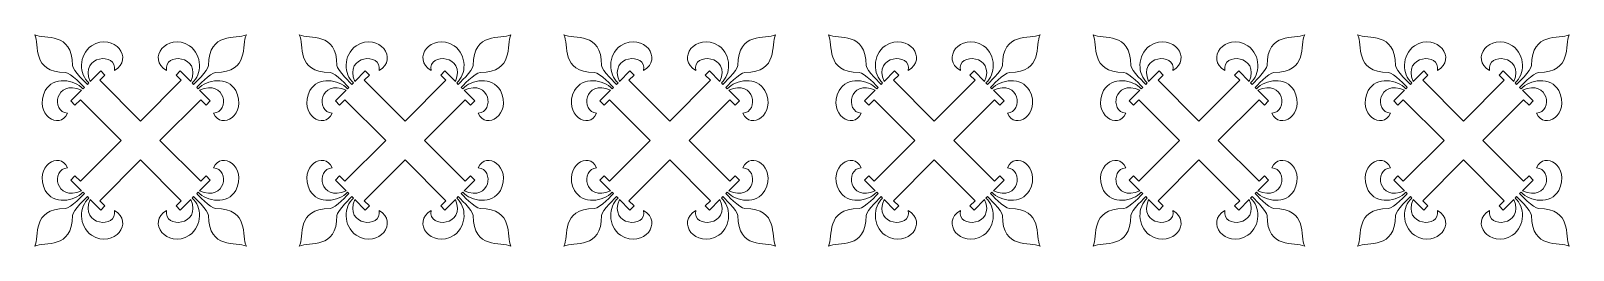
# Model space of a CAD drawing. Header units: centimetres. Extents: x -305 to -65, y -66 to -22.
# Drawn here: x -181.6 to -65, y -65.9 to -49.4 of the extents above; entities that cross this region are included whole.
import ezdxf

# ---------------------------------------------------------------- set-up
doc = ezdxf.new("R2010")
doc.units = ezdxf.units.CM
doc.header["$MEASUREMENT"] = 0
doc.layers.add('layer 1', color=7, linetype='Continuous')

msp = doc.modelspace()

# ---------------------------------------------------------------- linework, layer by layer
at = {"layer": 'layer 1', "color": 230, "lineweight": 9}
for points in [[(-171.8309, -57.64414), (-171.8309, -57.64414), (-168.74649, -54.5597), (-168.74649, -54.5597), (-168.74649, -54.5597), (-168.74649, -54.5597), (-168.34096, -54.96523), (-168.34096, -54.96523), (-168.34096, -54.96523), (-168.34096, -54.96523), (-168.02642, -54.65069), (-168.02642, -54.65069), (-168.02642, -54.65069), (-168.02642, -54.65069), (-168.83175, -53.84531), (-168.83175, -53.84531), (-168.83175, -53.84531), (-166.82492, -52.97389), (-166.51419, -55.47459), (-167.76999, -55.58263), (-167.76999, -55.58263), (-167.20246, -56.91838), (-165.18024, -55.68053), (-166.0955, -53.86414), (-166.0955, -53.86414), (-166.69637, -52.80568), (-168.30547, -53.00814), (-168.94198, -53.73684), (-168.94198, -53.73684), (-168.94198, -53.73684), (-169.05018, -53.62689), (-169.05018, -53.62689), (-169.05018, -53.62689), (-169.05018, -53.62689), (-167.98222, -52.49679), (-167.62002, -52.49553), (-167.62002, -52.49553), (-165.00582, -52.4864), (-165.68879, -50.40669), (-165.29504, -49.64433), (-165.29504, -49.64433), (-166.05743, -50.03805), (-168.13705, -49.35514), (-168.14618, -51.96933), (-168.14618, -51.96933), (-168.14744, -52.33153), (-169.27857, -53.40052), (-169.27857, -53.40052), (-169.27857, -53.40052), (-169.27857, -53.40052), (-169.38748, -53.29129), (-169.38748, -53.29129), (-169.38748, -53.29129), (-168.65879, -52.65477), (-168.59328, -51.21686), (-169.58326, -50.47904), (-169.58326, -50.47904), (-171.36542, -49.42681), (-172.83253, -51.50176), (-171.3256, -52.34321), (-171.3256, -52.34321), (-171.5942, -50.95047), (-168.62493, -51.17514), (-169.49634, -53.18198), (-169.49634, -53.18198), (-169.49634, -53.18198), (-170.28844, -52.38867), (-170.28844, -52.38867), (-170.28844, -52.38867), (-170.28844, -52.38867), (-170.60298, -52.70321), (-170.60298, -52.70321), (-170.60298, -52.70321), (-170.60298, -52.70321), (-170.21035, -53.09581), (-170.21035, -53.09581), (-170.21035, -53.09581), (-170.21035, -53.09581), (-173.29491, -56.18037), (-173.29491, -56.18037), (-173.29491, -56.18037), (-173.29491, -56.18037), (-176.37985, -53.09581), (-176.37985, -53.09581), (-176.37985, -53.09581), (-176.37985, -53.09581), (-175.98722, -52.70321), (-175.98722, -52.70321), (-175.98722, -52.70321), (-175.98722, -52.70321), (-176.30176, -52.38867), (-176.30176, -52.38867), (-176.30176, -52.38867), (-176.30176, -52.38867), (-177.09386, -53.18198), (-177.09386, -53.18198), (-177.09386, -53.18198), (-177.96527, -51.17514), (-174.996, -50.95047), (-175.2646, -52.34321), (-175.2646, -52.34321), (-173.75767, -51.50176), (-175.22478, -49.42681), (-177.00694, -50.47904), (-177.00694, -50.47904), (-177.99692, -51.21686), (-177.93141, -52.65477), (-177.20272, -53.29129), (-177.20272, -53.29129), (-177.20272, -53.29129), (-177.31163, -53.40052), (-177.31163, -53.40052), (-177.31163, -53.40052), (-177.31163, -53.40052), (-178.44276, -52.33153), (-178.44402, -51.96933), (-178.44402, -51.96933), (-178.45315, -49.35514), (-180.53277, -50.03805), (-181.29516, -49.64433), (-181.29516, -49.64433), (-180.90141, -50.40669), (-181.58438, -52.4864), (-178.97018, -52.49553), (-178.97018, -52.49553), (-178.60798, -52.49679), (-177.54002, -53.62689), (-177.54002, -53.62689), (-177.54002, -53.62689), (-177.54002, -53.62689), (-177.64822, -53.73684), (-177.64822, -53.73684), (-177.64822, -53.73684), (-178.28473, -53.00814), (-179.89383, -52.80568), (-180.4947, -53.86414), (-180.4947, -53.86414), (-181.40996, -55.68053), (-179.38774, -56.91838), (-178.82021, -55.58263), (-178.82021, -55.58263), (-180.07601, -55.47459), (-179.76528, -52.97389), (-177.75845, -53.84531), (-177.75845, -53.84531), (-177.75845, -53.84531), (-178.56378, -54.65069), (-178.56378, -54.65069), (-178.56378, -54.65069), (-178.56378, -54.65069), (-178.24924, -54.96523), (-178.24924, -54.96523), (-178.24924, -54.96523), (-178.24924, -54.96523), (-177.84371, -54.5597), (-177.84371, -54.5597), (-177.84371, -54.5597), (-177.84371, -54.5597), (-174.7593, -57.64414), (-174.7593, -57.64414), (-174.7593, -57.64414), (-174.7593, -57.64414), (-177.84371, -60.72858), (-177.84371, -60.72858), (-177.84371, -60.72858), (-177.84371, -60.72858), (-178.24924, -60.32305), (-178.24924, -60.32305), (-178.24924, -60.32305), (-178.24924, -60.32305), (-178.56378, -60.63759), (-178.56378, -60.63759), (-178.56378, -60.63759), (-178.56378, -60.63759), (-177.75845, -61.44297), (-177.75845, -61.44297), (-177.75845, -61.44297), (-179.76528, -62.31439), (-180.07601, -59.81369), (-178.82021, -59.70565), (-178.82021, -59.70565), (-179.38774, -58.3699), (-181.40996, -59.60775), (-180.4947, -61.42414), (-180.4947, -61.42414), (-179.89383, -62.4826), (-178.28473, -62.28014), (-177.64822, -61.55144), (-177.64822, -61.55144), (-177.64822, -61.55144), (-177.54002, -61.66139), (-177.54002, -61.66139), (-177.54002, -61.66139), (-177.54002, -61.66139), (-178.60798, -62.79149), (-178.97018, -62.79275), (-178.97018, -62.79275), (-181.58438, -62.80188), (-180.90141, -64.88159), (-181.29516, -65.64395), (-181.29516, -65.64395), (-180.53277, -65.25023), (-178.45315, -65.93314), (-178.44402, -63.31895), (-178.44402, -63.31895), (-178.44276, -62.95675), (-177.31163, -61.88776), (-177.31163, -61.88776), (-177.31163, -61.88776), (-177.31163, -61.88776), (-177.20272, -61.99699), (-177.20272, -61.99699), (-177.20272, -61.99699), (-177.93141, -62.63351), (-177.99692, -64.07142), (-177.00694, -64.80924), (-177.00694, -64.80924), (-175.22478, -65.86147), (-173.75767, -63.78652), (-175.2646, -62.94507), (-175.2646, -62.94507), (-174.996, -64.33781), (-177.96527, -64.11314), (-177.09386, -62.1063), (-177.09386, -62.1063), (-177.09386, -62.1063), (-176.30176, -62.89961), (-176.30176, -62.89961), (-176.30176, -62.89961), (-176.30176, -62.89961), (-175.98722, -62.58507), (-175.98722, -62.58507), (-175.98722, -62.58507), (-175.98722, -62.58507), (-176.37985, -62.19247), (-176.37985, -62.19247), (-176.37985, -62.19247), (-176.37985, -62.19247), (-173.29529, -59.10791), (-173.29529, -59.10791), (-173.29529, -59.10791), (-173.29529, -59.10791), (-170.21035, -62.19247), (-170.21035, -62.19247), (-170.21035, -62.19247), (-170.21035, -62.19247), (-170.60298, -62.58507), (-170.60298, -62.58507), (-170.60298, -62.58507), (-170.60298, -62.58507), (-170.28844, -62.89961), (-170.28844, -62.89961), (-170.28844, -62.89961), (-170.28844, -62.89961), (-169.49634, -62.1063), (-169.49634, -62.1063), (-169.49634, -62.1063), (-168.62493, -64.11314), (-171.5942, -64.33781), (-171.3256, -62.94507), (-171.3256, -62.94507), (-172.83253, -63.78652), (-171.36542, -65.86147), (-169.58326, -64.80924), (-169.58326, -64.80924), (-168.59328, -64.07142), (-168.65879, -62.63351), (-169.38748, -61.99699), (-169.38748, -61.99699), (-169.38748, -61.99699), (-169.27857, -61.88776), (-169.27857, -61.88776), (-169.27857, -61.88776), (-169.27857, -61.88776), (-168.14744, -62.95675), (-168.14618, -63.31895), (-168.14618, -63.31895), (-168.13705, -65.93314), (-166.05743, -65.25023), (-165.29504, -65.64395), (-165.29504, -65.64395), (-165.68879, -64.88159), (-165.00582, -62.80188), (-167.62002, -62.79275), (-167.62002, -62.79275), (-167.98222, -62.79149), (-169.05018, -61.66139), (-169.05018, -61.66139), (-169.05018, -61.66139), (-169.05018, -61.66139), (-168.94198, -61.55144), (-168.94198, -61.55144), (-168.94198, -61.55144), (-168.30547, -62.28014), (-166.69637, -62.4826), (-166.0955, -61.42414), (-166.0955, -61.42414), (-165.18024, -59.60775), (-167.20246, -58.3699), (-167.76999, -59.70565), (-167.76999, -59.70565), (-166.51419, -59.81369), (-166.82492, -62.31439), (-168.83175, -61.44297), (-168.83175, -61.44297), (-168.83175, -61.44297), (-168.02642, -60.63759), (-168.02642, -60.63759), (-168.02642, -60.63759), (-168.02642, -60.63759), (-168.34096, -60.32305), (-168.34096, -60.32305), (-168.34096, -60.32305), (-168.34096, -60.32305), (-168.74649, -60.72858), (-168.74649, -60.72858), (-168.74649, -60.72858), (-168.74649, -60.72858), (-171.8309, -57.64414), (-171.8309, -57.64414)], [(-154.7592, -57.64442), (-154.7592, -57.64442), (-157.84361, -60.72886), (-157.84361, -60.72886), (-157.84361, -60.72886), (-157.84361, -60.72886), (-158.24914, -60.32333), (-158.24914, -60.32333), (-158.24914, -60.32333), (-158.24914, -60.32333), (-158.56368, -60.63787), (-158.56368, -60.63787), (-158.56368, -60.63787), (-158.56368, -60.63787), (-157.75835, -61.44325), (-157.75835, -61.44325), (-157.75835, -61.44325), (-159.76518, -62.31467), (-160.07591, -59.81397), (-158.82011, -59.70593), (-158.82011, -59.70593), (-159.38764, -58.37018), (-161.40986, -59.60803), (-160.4946, -61.42442), (-160.4946, -61.42442), (-159.89373, -62.48288), (-158.28463, -62.28042), (-157.64812, -61.55172), (-157.64812, -61.55172), (-157.64812, -61.55172), (-157.53992, -61.66167), (-157.53992, -61.66167), (-157.53992, -61.66167), (-157.53992, -61.66167), (-158.60788, -62.79177), (-158.97008, -62.79303), (-158.97008, -62.79303), (-161.58428, -62.80216), (-160.90131, -64.88187), (-161.29506, -65.64423), (-161.29506, -65.64423), (-160.53267, -65.25051), (-158.45305, -65.93342), (-158.44392, -63.31923), (-158.44392, -63.31923), (-158.44266, -62.95703), (-157.31153, -61.88804), (-157.31153, -61.88804), (-157.31153, -61.88804), (-157.31153, -61.88804), (-157.20262, -61.99727), (-157.20262, -61.99727), (-157.20262, -61.99727), (-157.93131, -62.63379), (-157.99682, -64.0717), (-157.00684, -64.80952), (-157.00684, -64.80952), (-155.22468, -65.86175), (-153.75757, -63.7868), (-155.2645, -62.94535), (-155.2645, -62.94535), (-154.9959, -64.33809), (-157.96517, -64.11342), (-157.09376, -62.10658), (-157.09376, -62.10658), (-157.09376, -62.10658), (-156.30166, -62.89989), (-156.30166, -62.89989), (-156.30166, -62.89989), (-156.30166, -62.89989), (-155.98712, -62.58535), (-155.98712, -62.58535), (-155.98712, -62.58535), (-155.98712, -62.58535), (-156.37975, -62.19275), (-156.37975, -62.19275), (-156.37975, -62.19275), (-156.37975, -62.19275), (-153.29519, -59.10819), (-153.29519, -59.10819), (-153.29519, -59.10819), (-153.29519, -59.10819), (-150.21025, -62.19275), (-150.21025, -62.19275), (-150.21025, -62.19275), (-150.21025, -62.19275), (-150.60288, -62.58535), (-150.60288, -62.58535), (-150.60288, -62.58535), (-150.60288, -62.58535), (-150.28834, -62.89989), (-150.28834, -62.89989), (-150.28834, -62.89989), (-150.28834, -62.89989), (-149.49624, -62.10658), (-149.49624, -62.10658), (-149.49624, -62.10658), (-148.62483, -64.11342), (-151.5941, -64.33809), (-151.3255, -62.94535), (-151.3255, -62.94535), (-152.83243, -63.7868), (-151.36532, -65.86175), (-149.58316, -64.80952), (-149.58316, -64.80952), (-148.59318, -64.0717), (-148.65869, -62.63379), (-149.38738, -61.99727), (-149.38738, -61.99727), (-149.38738, -61.99727), (-149.27847, -61.88804), (-149.27847, -61.88804), (-149.27847, -61.88804), (-149.27847, -61.88804), (-148.14734, -62.95703), (-148.14608, -63.31923), (-148.14608, -63.31923), (-148.13695, -65.93342), (-146.05733, -65.25051), (-145.29494, -65.64423), (-145.29494, -65.64423), (-145.68869, -64.88187), (-145.00572, -62.80216), (-147.61992, -62.79303), (-147.61992, -62.79303), (-147.98212, -62.79177), (-149.05008, -61.66167), (-149.05008, -61.66167), (-149.05008, -61.66167), (-149.05008, -61.66167), (-148.94188, -61.55172), (-148.94188, -61.55172), (-148.94188, -61.55172), (-148.30537, -62.28042), (-146.69627, -62.48288), (-146.0954, -61.42442), (-146.0954, -61.42442), (-145.18014, -59.60803), (-147.20236, -58.37018), (-147.76989, -59.70593), (-147.76989, -59.70593), (-146.51409, -59.81397), (-146.82482, -62.31467), (-148.83165, -61.44325), (-148.83165, -61.44325), (-148.83165, -61.44325), (-148.02632, -60.63787), (-148.02632, -60.63787), (-148.02632, -60.63787), (-148.02632, -60.63787), (-148.34086, -60.32333), (-148.34086, -60.32333), (-148.34086, -60.32333), (-148.34086, -60.32333), (-148.74639, -60.72886), (-148.74639, -60.72886), (-148.74639, -60.72886), (-148.74639, -60.72886), (-151.8308, -57.64442), (-151.8308, -57.64442), (-151.8308, -57.64442), (-151.8308, -57.64442), (-148.74639, -54.55998), (-148.74639, -54.55998), (-148.74639, -54.55998), (-148.74639, -54.55998), (-148.34086, -54.96551), (-148.34086, -54.96551), (-148.34086, -54.96551), (-148.34086, -54.96551), (-148.02632, -54.65097), (-148.02632, -54.65097), (-148.02632, -54.65097), (-148.02632, -54.65097), (-148.83165, -53.84559), (-148.83165, -53.84559), (-148.83165, -53.84559), (-146.82482, -52.97417), (-146.51409, -55.47487), (-147.76989, -55.58291), (-147.76989, -55.58291), (-147.20236, -56.91866), (-145.18014, -55.68081), (-146.0954, -53.86442), (-146.0954, -53.86442), (-146.69627, -52.80596), (-148.30537, -53.00842), (-148.94188, -53.73712), (-148.94188, -53.73712), (-148.94188, -53.73712), (-149.05008, -53.62717), (-149.05008, -53.62717), (-149.05008, -53.62717), (-149.05008, -53.62717), (-147.98212, -52.49707), (-147.61992, -52.49581), (-147.61992, -52.49581), (-145.00572, -52.48668), (-145.68869, -50.40697), (-145.29494, -49.64461), (-145.29494, -49.64461), (-146.05733, -50.03833), (-148.13695, -49.35542), (-148.14608, -51.96961), (-148.14608, -51.96961), (-148.14734, -52.33181), (-149.27847, -53.4008), (-149.27847, -53.4008), (-149.27847, -53.4008), (-149.27847, -53.4008), (-149.38738, -53.29157), (-149.38738, -53.29157), (-149.38738, -53.29157), (-148.65869, -52.65505), (-148.59318, -51.21714), (-149.58316, -50.47932), (-149.58316, -50.47932), (-151.36532, -49.42709), (-152.83243, -51.50204), (-151.3255, -52.34349), (-151.3255, -52.34349), (-151.5941, -50.95075), (-148.62483, -51.17542), (-149.49624, -53.18226), (-149.49624, -53.18226), (-149.49624, -53.18226), (-150.28834, -52.38895), (-150.28834, -52.38895), (-150.28834, -52.38895), (-150.28834, -52.38895), (-150.60288, -52.70349), (-150.60288, -52.70349), (-150.60288, -52.70349), (-150.60288, -52.70349), (-150.21025, -53.09609), (-150.21025, -53.09609), (-150.21025, -53.09609), (-150.21025, -53.09609), (-153.29481, -56.18065), (-153.29481, -56.18065), (-153.29481, -56.18065), (-153.29481, -56.18065), (-156.37975, -53.09609), (-156.37975, -53.09609), (-156.37975, -53.09609), (-156.37975, -53.09609), (-155.98712, -52.70349), (-155.98712, -52.70349), (-155.98712, -52.70349), (-155.98712, -52.70349), (-156.30166, -52.38895), (-156.30166, -52.38895), (-156.30166, -52.38895), (-156.30166, -52.38895), (-157.09376, -53.18226), (-157.09376, -53.18226), (-157.09376, -53.18226), (-157.96517, -51.17542), (-154.9959, -50.95075), (-155.2645, -52.34349), (-155.2645, -52.34349), (-153.75757, -51.50204), (-155.22468, -49.42709), (-157.00684, -50.47932), (-157.00684, -50.47932), (-157.99682, -51.21714), (-157.93131, -52.65505), (-157.20262, -53.29157), (-157.20262, -53.29157), (-157.20262, -53.29157), (-157.31153, -53.4008), (-157.31153, -53.4008), (-157.31153, -53.4008), (-157.31153, -53.4008), (-158.44266, -52.33181), (-158.44392, -51.96961), (-158.44392, -51.96961), (-158.45305, -49.35542), (-160.53267, -50.03833), (-161.29506, -49.64461), (-161.29506, -49.64461), (-160.90131, -50.40697), (-161.58428, -52.48668), (-158.97008, -52.49581), (-158.97008, -52.49581), (-158.60788, -52.49707), (-157.53992, -53.62717), (-157.53992, -53.62717), (-157.53992, -53.62717), (-157.53992, -53.62717), (-157.64812, -53.73712), (-157.64812, -53.73712), (-157.64812, -53.73712), (-158.28463, -53.00842), (-159.89373, -52.80596), (-160.4946, -53.86442), (-160.4946, -53.86442), (-161.40986, -55.68081), (-159.38764, -56.91866), (-158.82011, -55.58291), (-158.82011, -55.58291), (-160.07591, -55.47487), (-159.76518, -52.97417), (-157.75835, -53.84559), (-157.75835, -53.84559), (-157.75835, -53.84559), (-158.56368, -54.65097), (-158.56368, -54.65097), (-158.56368, -54.65097), (-158.56368, -54.65097), (-158.24914, -54.96551), (-158.24914, -54.96551), (-158.24914, -54.96551), (-158.24914, -54.96551), (-157.84361, -54.55998), (-157.84361, -54.55998), (-157.84361, -54.55998), (-157.84361, -54.55998), (-154.7592, -57.64442), (-154.7592, -57.64442)], [(-131.8309, -57.64414), (-131.8309, -57.64414), (-128.74649, -54.5597), (-128.74649, -54.5597), (-128.74649, -54.5597), (-128.74649, -54.5597), (-128.34096, -54.96523), (-128.34096, -54.96523), (-128.34096, -54.96523), (-128.34096, -54.96523), (-128.02642, -54.65069), (-128.02642, -54.65069), (-128.02642, -54.65069), (-128.02642, -54.65069), (-128.83175, -53.84531), (-128.83175, -53.84531), (-128.83175, -53.84531), (-126.82492, -52.97389), (-126.51419, -55.47459), (-127.76999, -55.58263), (-127.76999, -55.58263), (-127.20246, -56.91838), (-125.18024, -55.68053), (-126.0955, -53.86414), (-126.0955, -53.86414), (-126.69637, -52.80568), (-128.30547, -53.00814), (-128.94198, -53.73684), (-128.94198, -53.73684), (-128.94198, -53.73684), (-129.05018, -53.62689), (-129.05018, -53.62689), (-129.05018, -53.62689), (-129.05018, -53.62689), (-127.98222, -52.49679), (-127.62002, -52.49553), (-127.62002, -52.49553), (-125.00582, -52.4864), (-125.68879, -50.40669), (-125.29504, -49.64433), (-125.29504, -49.64433), (-126.05743, -50.03805), (-128.13705, -49.35514), (-128.14618, -51.96933), (-128.14618, -51.96933), (-128.14744, -52.33153), (-129.27857, -53.40052), (-129.27857, -53.40052), (-129.27857, -53.40052), (-129.27857, -53.40052), (-129.38748, -53.29129), (-129.38748, -53.29129), (-129.38748, -53.29129), (-128.65879, -52.65477), (-128.59328, -51.21686), (-129.58326, -50.47904), (-129.58326, -50.47904), (-131.36542, -49.42681), (-132.83253, -51.50176), (-131.3256, -52.34321), (-131.3256, -52.34321), (-131.5942, -50.95047), (-128.62493, -51.17514), (-129.49634, -53.18198), (-129.49634, -53.18198), (-129.49634, -53.18198), (-130.28844, -52.38867), (-130.28844, -52.38867), (-130.28844, -52.38867), (-130.28844, -52.38867), (-130.60298, -52.70321), (-130.60298, -52.70321), (-130.60298, -52.70321), (-130.60298, -52.70321), (-130.21035, -53.09581), (-130.21035, -53.09581), (-130.21035, -53.09581), (-130.21035, -53.09581), (-133.29491, -56.18037), (-133.29491, -56.18037), (-133.29491, -56.18037), (-133.29491, -56.18037), (-136.37985, -53.09581), (-136.37985, -53.09581), (-136.37985, -53.09581), (-136.37985, -53.09581), (-135.98722, -52.70321), (-135.98722, -52.70321), (-135.98722, -52.70321), (-135.98722, -52.70321), (-136.30176, -52.38867), (-136.30176, -52.38867), (-136.30176, -52.38867), (-136.30176, -52.38867), (-137.09386, -53.18198), (-137.09386, -53.18198), (-137.09386, -53.18198), (-137.96527, -51.17514), (-134.996, -50.95047), (-135.2646, -52.34321), (-135.2646, -52.34321), (-133.75767, -51.50176), (-135.22478, -49.42681), (-137.00694, -50.47904), (-137.00694, -50.47904), (-137.99692, -51.21686), (-137.93141, -52.65477), (-137.20272, -53.29129), (-137.20272, -53.29129), (-137.20272, -53.29129), (-137.31163, -53.40052), (-137.31163, -53.40052), (-137.31163, -53.40052), (-137.31163, -53.40052), (-138.44276, -52.33153), (-138.44402, -51.96933), (-138.44402, -51.96933), (-138.45315, -49.35514), (-140.53277, -50.03805), (-141.29516, -49.64433), (-141.29516, -49.64433), (-140.90141, -50.40669), (-141.58438, -52.4864), (-138.97018, -52.49553), (-138.97018, -52.49553), (-138.60798, -52.49679), (-137.54002, -53.62689), (-137.54002, -53.62689), (-137.54002, -53.62689), (-137.54002, -53.62689), (-137.64822, -53.73684), (-137.64822, -53.73684), (-137.64822, -53.73684), (-138.28473, -53.00814), (-139.89383, -52.80568), (-140.4947, -53.86414), (-140.4947, -53.86414), (-141.40996, -55.68053), (-139.38774, -56.91838), (-138.82021, -55.58263), (-138.82021, -55.58263), (-140.07601, -55.47459), (-139.76528, -52.97389), (-137.75845, -53.84531), (-137.75845, -53.84531), (-137.75845, -53.84531), (-138.56378, -54.65069), (-138.56378, -54.65069), (-138.56378, -54.65069), (-138.56378, -54.65069), (-138.24924, -54.96523), (-138.24924, -54.96523), (-138.24924, -54.96523), (-138.24924, -54.96523), (-137.84371, -54.5597), (-137.84371, -54.5597), (-137.84371, -54.5597), (-137.84371, -54.5597), (-134.7593, -57.64414), (-134.7593, -57.64414), (-134.7593, -57.64414), (-134.7593, -57.64414), (-137.84371, -60.72858), (-137.84371, -60.72858), (-137.84371, -60.72858), (-137.84371, -60.72858), (-138.24924, -60.32305), (-138.24924, -60.32305), (-138.24924, -60.32305), (-138.24924, -60.32305), (-138.56378, -60.63759), (-138.56378, -60.63759), (-138.56378, -60.63759), (-138.56378, -60.63759), (-137.75845, -61.44297), (-137.75845, -61.44297), (-137.75845, -61.44297), (-139.76528, -62.31439), (-140.07601, -59.81369), (-138.82021, -59.70565), (-138.82021, -59.70565), (-139.38774, -58.3699), (-141.40996, -59.60775), (-140.4947, -61.42414), (-140.4947, -61.42414), (-139.89383, -62.4826), (-138.28473, -62.28014), (-137.64822, -61.55144), (-137.64822, -61.55144), (-137.64822, -61.55144), (-137.54002, -61.66139), (-137.54002, -61.66139), (-137.54002, -61.66139), (-137.54002, -61.66139), (-138.60798, -62.79149), (-138.97018, -62.79275), (-138.97018, -62.79275), (-141.58438, -62.80188), (-140.90141, -64.88159), (-141.29516, -65.64395), (-141.29516, -65.64395), (-140.53277, -65.25023), (-138.45315, -65.93314), (-138.44402, -63.31895), (-138.44402, -63.31895), (-138.44276, -62.95675), (-137.31163, -61.88776), (-137.31163, -61.88776), (-137.31163, -61.88776), (-137.31163, -61.88776), (-137.20272, -61.99699), (-137.20272, -61.99699), (-137.20272, -61.99699), (-137.93141, -62.63351), (-137.99692, -64.07142), (-137.00694, -64.80924), (-137.00694, -64.80924), (-135.22478, -65.86147), (-133.75767, -63.78652), (-135.2646, -62.94507), (-135.2646, -62.94507), (-134.996, -64.33781), (-137.96527, -64.11314), (-137.09386, -62.1063), (-137.09386, -62.1063), (-137.09386, -62.1063), (-136.30176, -62.89961), (-136.30176, -62.89961), (-136.30176, -62.89961), (-136.30176, -62.89961), (-135.98722, -62.58507), (-135.98722, -62.58507), (-135.98722, -62.58507), (-135.98722, -62.58507), (-136.37985, -62.19247), (-136.37985, -62.19247), (-136.37985, -62.19247), (-136.37985, -62.19247), (-133.29529, -59.10791), (-133.29529, -59.10791), (-133.29529, -59.10791), (-133.29529, -59.10791), (-130.21035, -62.19247), (-130.21035, -62.19247), (-130.21035, -62.19247), (-130.21035, -62.19247), (-130.60298, -62.58507), (-130.60298, -62.58507), (-130.60298, -62.58507), (-130.60298, -62.58507), (-130.28844, -62.89961), (-130.28844, -62.89961), (-130.28844, -62.89961), (-130.28844, -62.89961), (-129.49634, -62.1063), (-129.49634, -62.1063), (-129.49634, -62.1063), (-128.62493, -64.11314), (-131.5942, -64.33781), (-131.3256, -62.94507), (-131.3256, -62.94507), (-132.83253, -63.78652), (-131.36542, -65.86147), (-129.58326, -64.80924), (-129.58326, -64.80924), (-128.59328, -64.07142), (-128.65879, -62.63351), (-129.38748, -61.99699), (-129.38748, -61.99699), (-129.38748, -61.99699), (-129.27857, -61.88776), (-129.27857, -61.88776), (-129.27857, -61.88776), (-129.27857, -61.88776), (-128.14744, -62.95675), (-128.14618, -63.31895), (-128.14618, -63.31895), (-128.13705, -65.93314), (-126.05743, -65.25023), (-125.29504, -65.64395), (-125.29504, -65.64395), (-125.68879, -64.88159), (-125.00582, -62.80188), (-127.62002, -62.79275), (-127.62002, -62.79275), (-127.98222, -62.79149), (-129.05018, -61.66139), (-129.05018, -61.66139), (-129.05018, -61.66139), (-129.05018, -61.66139), (-128.94198, -61.55144), (-128.94198, -61.55144), (-128.94198, -61.55144), (-128.30547, -62.28014), (-126.69637, -62.4826), (-126.0955, -61.42414), (-126.0955, -61.42414), (-125.18024, -59.60775), (-127.20246, -58.3699), (-127.76999, -59.70565), (-127.76999, -59.70565), (-126.51419, -59.81369), (-126.82492, -62.31439), (-128.83175, -61.44297), (-128.83175, -61.44297), (-128.83175, -61.44297), (-128.02642, -60.63759), (-128.02642, -60.63759), (-128.02642, -60.63759), (-128.02642, -60.63759), (-128.34096, -60.32305), (-128.34096, -60.32305), (-128.34096, -60.32305), (-128.34096, -60.32305), (-128.74649, -60.72858), (-128.74649, -60.72858), (-128.74649, -60.72858), (-128.74649, -60.72858), (-131.8309, -57.64414), (-131.8309, -57.64414)], [(-114.7592, -57.64442), (-114.7592, -57.64442), (-117.84361, -60.72886), (-117.84361, -60.72886), (-117.84361, -60.72886), (-117.84361, -60.72886), (-118.24914, -60.32333), (-118.24914, -60.32333), (-118.24914, -60.32333), (-118.24914, -60.32333), (-118.56368, -60.63787), (-118.56368, -60.63787), (-118.56368, -60.63787), (-118.56368, -60.63787), (-117.75835, -61.44325), (-117.75835, -61.44325), (-117.75835, -61.44325), (-119.76518, -62.31467), (-120.07591, -59.81397), (-118.82011, -59.70593), (-118.82011, -59.70593), (-119.38764, -58.37018), (-121.40986, -59.60803), (-120.4946, -61.42442), (-120.4946, -61.42442), (-119.89373, -62.48288), (-118.28463, -62.28042), (-117.64812, -61.55172), (-117.64812, -61.55172), (-117.64812, -61.55172), (-117.53992, -61.66167), (-117.53992, -61.66167), (-117.53992, -61.66167), (-117.53992, -61.66167), (-118.60788, -62.79177), (-118.97008, -62.79303), (-118.97008, -62.79303), (-121.58428, -62.80216), (-120.90131, -64.88187), (-121.29506, -65.64423), (-121.29506, -65.64423), (-120.53267, -65.25051), (-118.45305, -65.93342), (-118.44392, -63.31923), (-118.44392, -63.31923), (-118.44266, -62.95703), (-117.31153, -61.88804), (-117.31153, -61.88804), (-117.31153, -61.88804), (-117.31153, -61.88804), (-117.20262, -61.99727), (-117.20262, -61.99727), (-117.20262, -61.99727), (-117.93131, -62.63379), (-117.99682, -64.0717), (-117.00684, -64.80952), (-117.00684, -64.80952), (-115.22468, -65.86175), (-113.75757, -63.7868), (-115.2645, -62.94535), (-115.2645, -62.94535), (-114.9959, -64.33809), (-117.96517, -64.11342), (-117.09376, -62.10658), (-117.09376, -62.10658), (-117.09376, -62.10658), (-116.30166, -62.89989), (-116.30166, -62.89989), (-116.30166, -62.89989), (-116.30166, -62.89989), (-115.98712, -62.58535), (-115.98712, -62.58535), (-115.98712, -62.58535), (-115.98712, -62.58535), (-116.37975, -62.19275), (-116.37975, -62.19275), (-116.37975, -62.19275), (-116.37975, -62.19275), (-113.29519, -59.10819), (-113.29519, -59.10819), (-113.29519, -59.10819), (-113.29519, -59.10819), (-110.21025, -62.19275), (-110.21025, -62.19275), (-110.21025, -62.19275), (-110.21025, -62.19275), (-110.60288, -62.58535), (-110.60288, -62.58535), (-110.60288, -62.58535), (-110.60288, -62.58535), (-110.28834, -62.89989), (-110.28834, -62.89989), (-110.28834, -62.89989), (-110.28834, -62.89989), (-109.49624, -62.10658), (-109.49624, -62.10658), (-109.49624, -62.10658), (-108.62483, -64.11342), (-111.5941, -64.33809), (-111.3255, -62.94535), (-111.3255, -62.94535), (-112.83243, -63.7868), (-111.36532, -65.86175), (-109.58316, -64.80952), (-109.58316, -64.80952), (-108.59318, -64.0717), (-108.65869, -62.63379), (-109.38738, -61.99727), (-109.38738, -61.99727), (-109.38738, -61.99727), (-109.27847, -61.88804), (-109.27847, -61.88804), (-109.27847, -61.88804), (-109.27847, -61.88804), (-108.14734, -62.95703), (-108.14608, -63.31923), (-108.14608, -63.31923), (-108.13695, -65.93342), (-106.05733, -65.25051), (-105.29494, -65.64423), (-105.29494, -65.64423), (-105.68869, -64.88187), (-105.00572, -62.80216), (-107.61992, -62.79303), (-107.61992, -62.79303), (-107.98212, -62.79177), (-109.05008, -61.66167), (-109.05008, -61.66167), (-109.05008, -61.66167), (-109.05008, -61.66167), (-108.94188, -61.55172), (-108.94188, -61.55172), (-108.94188, -61.55172), (-108.30537, -62.28042), (-106.69627, -62.48288), (-106.0954, -61.42442), (-106.0954, -61.42442), (-105.18014, -59.60803), (-107.20236, -58.37018), (-107.76989, -59.70593), (-107.76989, -59.70593), (-106.51409, -59.81397), (-106.82482, -62.31467), (-108.83165, -61.44325), (-108.83165, -61.44325), (-108.83165, -61.44325), (-108.02632, -60.63787), (-108.02632, -60.63787), (-108.02632, -60.63787), (-108.02632, -60.63787), (-108.34086, -60.32333), (-108.34086, -60.32333), (-108.34086, -60.32333), (-108.34086, -60.32333), (-108.74639, -60.72886), (-108.74639, -60.72886), (-108.74639, -60.72886), (-108.74639, -60.72886), (-111.8308, -57.64442), (-111.8308, -57.64442), (-111.8308, -57.64442), (-111.8308, -57.64442), (-108.74639, -54.55998), (-108.74639, -54.55998), (-108.74639, -54.55998), (-108.74639, -54.55998), (-108.34086, -54.96551), (-108.34086, -54.96551), (-108.34086, -54.96551), (-108.34086, -54.96551), (-108.02632, -54.65097), (-108.02632, -54.65097), (-108.02632, -54.65097), (-108.02632, -54.65097), (-108.83165, -53.84559), (-108.83165, -53.84559), (-108.83165, -53.84559), (-106.82482, -52.97417), (-106.51409, -55.47487), (-107.76989, -55.58291), (-107.76989, -55.58291), (-107.20236, -56.91866), (-105.18014, -55.68081), (-106.0954, -53.86442), (-106.0954, -53.86442), (-106.69627, -52.80596), (-108.30537, -53.00842), (-108.94188, -53.73712), (-108.94188, -53.73712), (-108.94188, -53.73712), (-109.05008, -53.62717), (-109.05008, -53.62717), (-109.05008, -53.62717), (-109.05008, -53.62717), (-107.98212, -52.49707), (-107.61992, -52.49581), (-107.61992, -52.49581), (-105.00572, -52.48668), (-105.68869, -50.40697), (-105.29494, -49.64461), (-105.29494, -49.64461), (-106.05733, -50.03833), (-108.13695, -49.35542), (-108.14608, -51.96961), (-108.14608, -51.96961), (-108.14734, -52.33181), (-109.27847, -53.4008), (-109.27847, -53.4008), (-109.27847, -53.4008), (-109.27847, -53.4008), (-109.38738, -53.29157), (-109.38738, -53.29157), (-109.38738, -53.29157), (-108.65869, -52.65505), (-108.59318, -51.21714), (-109.58316, -50.47932), (-109.58316, -50.47932), (-111.36532, -49.42709), (-112.83243, -51.50204), (-111.3255, -52.34349), (-111.3255, -52.34349), (-111.5941, -50.95075), (-108.62483, -51.17542), (-109.49624, -53.18226), (-109.49624, -53.18226), (-109.49624, -53.18226), (-110.28834, -52.38895), (-110.28834, -52.38895), (-110.28834, -52.38895), (-110.28834, -52.38895), (-110.60288, -52.70349), (-110.60288, -52.70349), (-110.60288, -52.70349), (-110.60288, -52.70349), (-110.21025, -53.09609), (-110.21025, -53.09609), (-110.21025, -53.09609), (-110.21025, -53.09609), (-113.29481, -56.18065), (-113.29481, -56.18065), (-113.29481, -56.18065), (-113.29481, -56.18065), (-116.37975, -53.09609), (-116.37975, -53.09609), (-116.37975, -53.09609), (-116.37975, -53.09609), (-115.98712, -52.70349), (-115.98712, -52.70349), (-115.98712, -52.70349), (-115.98712, -52.70349), (-116.30166, -52.38895), (-116.30166, -52.38895), (-116.30166, -52.38895), (-116.30166, -52.38895), (-117.09376, -53.18226), (-117.09376, -53.18226), (-117.09376, -53.18226), (-117.96517, -51.17542), (-114.9959, -50.95075), (-115.2645, -52.34349), (-115.2645, -52.34349), (-113.75757, -51.50204), (-115.22468, -49.42709), (-117.00684, -50.47932), (-117.00684, -50.47932), (-117.99682, -51.21714), (-117.93131, -52.65505), (-117.20262, -53.29157), (-117.20262, -53.29157), (-117.20262, -53.29157), (-117.31153, -53.4008), (-117.31153, -53.4008), (-117.31153, -53.4008), (-117.31153, -53.4008), (-118.44266, -52.33181), (-118.44392, -51.96961), (-118.44392, -51.96961), (-118.45305, -49.35542), (-120.53267, -50.03833), (-121.29506, -49.64461), (-121.29506, -49.64461), (-120.90131, -50.40697), (-121.58428, -52.48668), (-118.97008, -52.49581), (-118.97008, -52.49581), (-118.60788, -52.49707), (-117.53992, -53.62717), (-117.53992, -53.62717), (-117.53992, -53.62717), (-117.53992, -53.62717), (-117.64812, -53.73712), (-117.64812, -53.73712), (-117.64812, -53.73712), (-118.28463, -53.00842), (-119.89373, -52.80596), (-120.4946, -53.86442), (-120.4946, -53.86442), (-121.40986, -55.68081), (-119.38764, -56.91866), (-118.82011, -55.58291), (-118.82011, -55.58291), (-120.07591, -55.47487), (-119.76518, -52.97417), (-117.75835, -53.84559), (-117.75835, -53.84559), (-117.75835, -53.84559), (-118.56368, -54.65097), (-118.56368, -54.65097), (-118.56368, -54.65097), (-118.56368, -54.65097), (-118.24914, -54.96551), (-118.24914, -54.96551), (-118.24914, -54.96551), (-118.24914, -54.96551), (-117.84361, -54.55998), (-117.84361, -54.55998), (-117.84361, -54.55998), (-117.84361, -54.55998), (-114.7592, -57.64442), (-114.7592, -57.64442)], [(-91.8309, -57.64414), (-91.8309, -57.64414), (-88.74649, -54.5597), (-88.74649, -54.5597), (-88.74649, -54.5597), (-88.74649, -54.5597), (-88.34096, -54.96523), (-88.34096, -54.96523), (-88.34096, -54.96523), (-88.34096, -54.96523), (-88.02642, -54.65069), (-88.02642, -54.65069), (-88.02642, -54.65069), (-88.02642, -54.65069), (-88.83175, -53.84531), (-88.83175, -53.84531), (-88.83175, -53.84531), (-86.82492, -52.97389), (-86.51419, -55.47459), (-87.76999, -55.58263), (-87.76999, -55.58263), (-87.20246, -56.91838), (-85.18024, -55.68053), (-86.0955, -53.86414), (-86.0955, -53.86414), (-86.69637, -52.80568), (-88.30547, -53.00814), (-88.94198, -53.73684), (-88.94198, -53.73684), (-88.94198, -53.73684), (-89.05018, -53.62689), (-89.05018, -53.62689), (-89.05018, -53.62689), (-89.05018, -53.62689), (-87.98222, -52.49679), (-87.62002, -52.49553), (-87.62002, -52.49553), (-85.00582, -52.4864), (-85.68879, -50.40669), (-85.29504, -49.64433), (-85.29504, -49.64433), (-86.05743, -50.03805), (-88.13705, -49.35514), (-88.14618, -51.96933), (-88.14618, -51.96933), (-88.14744, -52.33153), (-89.27857, -53.40052), (-89.27857, -53.40052), (-89.27857, -53.40052), (-89.27857, -53.40052), (-89.38748, -53.29129), (-89.38748, -53.29129), (-89.38748, -53.29129), (-88.65879, -52.65477), (-88.59328, -51.21686), (-89.58326, -50.47904), (-89.58326, -50.47904), (-91.36542, -49.42681), (-92.83253, -51.50176), (-91.3256, -52.34321), (-91.3256, -52.34321), (-91.5942, -50.95047), (-88.62493, -51.17514), (-89.49634, -53.18198), (-89.49634, -53.18198), (-89.49634, -53.18198), (-90.28844, -52.38867), (-90.28844, -52.38867), (-90.28844, -52.38867), (-90.28844, -52.38867), (-90.60298, -52.70321), (-90.60298, -52.70321), (-90.60298, -52.70321), (-90.60298, -52.70321), (-90.21035, -53.09581), (-90.21035, -53.09581), (-90.21035, -53.09581), (-90.21035, -53.09581), (-93.29491, -56.18037), (-93.29491, -56.18037), (-93.29491, -56.18037), (-93.29491, -56.18037), (-96.37985, -53.09581), (-96.37985, -53.09581), (-96.37985, -53.09581), (-96.37985, -53.09581), (-95.98722, -52.70321), (-95.98722, -52.70321), (-95.98722, -52.70321), (-95.98722, -52.70321), (-96.30176, -52.38867), (-96.30176, -52.38867), (-96.30176, -52.38867), (-96.30176, -52.38867), (-97.09386, -53.18198), (-97.09386, -53.18198), (-97.09386, -53.18198), (-97.96527, -51.17514), (-94.996, -50.95047), (-95.2646, -52.34321), (-95.2646, -52.34321), (-93.75767, -51.50176), (-95.22478, -49.42681), (-97.00694, -50.47904), (-97.00694, -50.47904), (-97.99692, -51.21686), (-97.93141, -52.65477), (-97.20272, -53.29129), (-97.20272, -53.29129), (-97.20272, -53.29129), (-97.31163, -53.40052), (-97.31163, -53.40052), (-97.31163, -53.40052), (-97.31163, -53.40052), (-98.44276, -52.33153), (-98.44402, -51.96933), (-98.44402, -51.96933), (-98.45315, -49.35514), (-100.53277, -50.03805), (-101.29516, -49.64433), (-101.29516, -49.64433), (-100.90141, -50.40669), (-101.58438, -52.4864), (-98.97018, -52.49553), (-98.97018, -52.49553), (-98.60798, -52.49679), (-97.54002, -53.62689), (-97.54002, -53.62689), (-97.54002, -53.62689), (-97.54002, -53.62689), (-97.64822, -53.73684), (-97.64822, -53.73684), (-97.64822, -53.73684), (-98.28473, -53.00814), (-99.89383, -52.80568), (-100.4947, -53.86414), (-100.4947, -53.86414), (-101.40996, -55.68053), (-99.38774, -56.91838), (-98.82021, -55.58263), (-98.82021, -55.58263), (-100.07601, -55.47459), (-99.76528, -52.97389), (-97.75845, -53.84531), (-97.75845, -53.84531), (-97.75845, -53.84531), (-98.56378, -54.65069), (-98.56378, -54.65069), (-98.56378, -54.65069), (-98.56378, -54.65069), (-98.24924, -54.96523), (-98.24924, -54.96523), (-98.24924, -54.96523), (-98.24924, -54.96523), (-97.84371, -54.5597), (-97.84371, -54.5597), (-97.84371, -54.5597), (-97.84371, -54.5597), (-94.7593, -57.64414), (-94.7593, -57.64414), (-94.7593, -57.64414), (-94.7593, -57.64414), (-97.84371, -60.72858), (-97.84371, -60.72858), (-97.84371, -60.72858), (-97.84371, -60.72858), (-98.24924, -60.32305), (-98.24924, -60.32305), (-98.24924, -60.32305), (-98.24924, -60.32305), (-98.56378, -60.63759), (-98.56378, -60.63759), (-98.56378, -60.63759), (-98.56378, -60.63759), (-97.75845, -61.44297), (-97.75845, -61.44297), (-97.75845, -61.44297), (-99.76528, -62.31439), (-100.07601, -59.81369), (-98.82021, -59.70565), (-98.82021, -59.70565), (-99.38774, -58.3699), (-101.40996, -59.60775), (-100.4947, -61.42414), (-100.4947, -61.42414), (-99.89383, -62.4826), (-98.28473, -62.28014), (-97.64822, -61.55144), (-97.64822, -61.55144), (-97.64822, -61.55144), (-97.54002, -61.66139), (-97.54002, -61.66139), (-97.54002, -61.66139), (-97.54002, -61.66139), (-98.60798, -62.79149), (-98.97018, -62.79275), (-98.97018, -62.79275), (-101.58438, -62.80188), (-100.90141, -64.88159), (-101.29516, -65.64395), (-101.29516, -65.64395), (-100.53277, -65.25023), (-98.45315, -65.93314), (-98.44402, -63.31895), (-98.44402, -63.31895), (-98.44276, -62.95675), (-97.31163, -61.88776), (-97.31163, -61.88776), (-97.31163, -61.88776), (-97.31163, -61.88776), (-97.20272, -61.99699), (-97.20272, -61.99699), (-97.20272, -61.99699), (-97.93141, -62.63351), (-97.99692, -64.07142), (-97.00694, -64.80924), (-97.00694, -64.80924), (-95.22478, -65.86147), (-93.75767, -63.78652), (-95.2646, -62.94507), (-95.2646, -62.94507), (-94.996, -64.33781), (-97.96527, -64.11314), (-97.09386, -62.1063), (-97.09386, -62.1063), (-97.09386, -62.1063), (-96.30176, -62.89961), (-96.30176, -62.89961), (-96.30176, -62.89961), (-96.30176, -62.89961), (-95.98722, -62.58507), (-95.98722, -62.58507), (-95.98722, -62.58507), (-95.98722, -62.58507), (-96.37985, -62.19247), (-96.37985, -62.19247), (-96.37985, -62.19247), (-96.37985, -62.19247), (-93.29529, -59.10791), (-93.29529, -59.10791), (-93.29529, -59.10791), (-93.29529, -59.10791), (-90.21035, -62.19247), (-90.21035, -62.19247), (-90.21035, -62.19247), (-90.21035, -62.19247), (-90.60298, -62.58507), (-90.60298, -62.58507), (-90.60298, -62.58507), (-90.60298, -62.58507), (-90.28844, -62.89961), (-90.28844, -62.89961), (-90.28844, -62.89961), (-90.28844, -62.89961), (-89.49634, -62.1063), (-89.49634, -62.1063), (-89.49634, -62.1063), (-88.62493, -64.11314), (-91.5942, -64.33781), (-91.3256, -62.94507), (-91.3256, -62.94507), (-92.83253, -63.78652), (-91.36542, -65.86147), (-89.58326, -64.80924), (-89.58326, -64.80924), (-88.59328, -64.07142), (-88.65879, -62.63351), (-89.38748, -61.99699), (-89.38748, -61.99699), (-89.38748, -61.99699), (-89.27857, -61.88776), (-89.27857, -61.88776), (-89.27857, -61.88776), (-89.27857, -61.88776), (-88.14744, -62.95675), (-88.14618, -63.31895), (-88.14618, -63.31895), (-88.13705, -65.93314), (-86.05743, -65.25023), (-85.29504, -65.64395), (-85.29504, -65.64395), (-85.68879, -64.88159), (-85.00582, -62.80188), (-87.62002, -62.79275), (-87.62002, -62.79275), (-87.98222, -62.79149), (-89.05018, -61.66139), (-89.05018, -61.66139), (-89.05018, -61.66139), (-89.05018, -61.66139), (-88.94198, -61.55144), (-88.94198, -61.55144), (-88.94198, -61.55144), (-88.30547, -62.28014), (-86.69637, -62.4826), (-86.0955, -61.42414), (-86.0955, -61.42414), (-85.18024, -59.60775), (-87.20246, -58.3699), (-87.76999, -59.70565), (-87.76999, -59.70565), (-86.51419, -59.81369), (-86.82492, -62.31439), (-88.83175, -61.44297), (-88.83175, -61.44297), (-88.83175, -61.44297), (-88.02642, -60.63759), (-88.02642, -60.63759), (-88.02642, -60.63759), (-88.02642, -60.63759), (-88.34096, -60.32305), (-88.34096, -60.32305), (-88.34096, -60.32305), (-88.34096, -60.32305), (-88.74649, -60.72858), (-88.74649, -60.72858), (-88.74649, -60.72858), (-88.74649, -60.72858), (-91.8309, -57.64414), (-91.8309, -57.64414)], [(-74.7592, -57.64442), (-74.7592, -57.64442), (-77.84361, -60.72886), (-77.84361, -60.72886), (-77.84361, -60.72886), (-77.84361, -60.72886), (-78.24914, -60.32333), (-78.24914, -60.32333), (-78.24914, -60.32333), (-78.24914, -60.32333), (-78.56368, -60.63787), (-78.56368, -60.63787), (-78.56368, -60.63787), (-78.56368, -60.63787), (-77.75835, -61.44325), (-77.75835, -61.44325), (-77.75835, -61.44325), (-79.76518, -62.31467), (-80.07591, -59.81397), (-78.82011, -59.70593), (-78.82011, -59.70593), (-79.38764, -58.37018), (-81.40986, -59.60803), (-80.4946, -61.42442), (-80.4946, -61.42442), (-79.89373, -62.48288), (-78.28463, -62.28042), (-77.64812, -61.55172), (-77.64812, -61.55172), (-77.64812, -61.55172), (-77.53992, -61.66167), (-77.53992, -61.66167), (-77.53992, -61.66167), (-77.53992, -61.66167), (-78.60788, -62.79177), (-78.97008, -62.79303), (-78.97008, -62.79303), (-81.58428, -62.80216), (-80.90131, -64.88187), (-81.29506, -65.64423), (-81.29506, -65.64423), (-80.53267, -65.25051), (-78.45305, -65.93342), (-78.44392, -63.31923), (-78.44392, -63.31923), (-78.44266, -62.95703), (-77.31153, -61.88804), (-77.31153, -61.88804), (-77.31153, -61.88804), (-77.31153, -61.88804), (-77.20262, -61.99727), (-77.20262, -61.99727), (-77.20262, -61.99727), (-77.93131, -62.63379), (-77.99682, -64.0717), (-77.00684, -64.80952), (-77.00684, -64.80952), (-75.22468, -65.86175), (-73.75757, -63.7868), (-75.2645, -62.94535), (-75.2645, -62.94535), (-74.9959, -64.33809), (-77.96517, -64.11342), (-77.09376, -62.10658), (-77.09376, -62.10658), (-77.09376, -62.10658), (-76.30166, -62.89989), (-76.30166, -62.89989), (-76.30166, -62.89989), (-76.30166, -62.89989), (-75.98712, -62.58535), (-75.98712, -62.58535), (-75.98712, -62.58535), (-75.98712, -62.58535), (-76.37975, -62.19275), (-76.37975, -62.19275), (-76.37975, -62.19275), (-76.37975, -62.19275), (-73.29519, -59.10819), (-73.29519, -59.10819), (-73.29519, -59.10819), (-73.29519, -59.10819), (-70.21025, -62.19275), (-70.21025, -62.19275), (-70.21025, -62.19275), (-70.21025, -62.19275), (-70.60288, -62.58535), (-70.60288, -62.58535), (-70.60288, -62.58535), (-70.60288, -62.58535), (-70.28834, -62.89989), (-70.28834, -62.89989), (-70.28834, -62.89989), (-70.28834, -62.89989), (-69.49624, -62.10658), (-69.49624, -62.10658), (-69.49624, -62.10658), (-68.62483, -64.11342), (-71.5941, -64.33809), (-71.3255, -62.94535), (-71.3255, -62.94535), (-72.83243, -63.7868), (-71.36532, -65.86175), (-69.58316, -64.80952), (-69.58316, -64.80952), (-68.59318, -64.0717), (-68.65869, -62.63379), (-69.38738, -61.99727), (-69.38738, -61.99727), (-69.38738, -61.99727), (-69.27847, -61.88804), (-69.27847, -61.88804), (-69.27847, -61.88804), (-69.27847, -61.88804), (-68.14734, -62.95703), (-68.14608, -63.31923), (-68.14608, -63.31923), (-68.13695, -65.93342), (-66.05733, -65.25051), (-65.29494, -65.64423), (-65.29494, -65.64423), (-65.68869, -64.88187), (-65.00572, -62.80216), (-67.61992, -62.79303), (-67.61992, -62.79303), (-67.98212, -62.79177), (-69.05008, -61.66167), (-69.05008, -61.66167), (-69.05008, -61.66167), (-69.05008, -61.66167), (-68.94188, -61.55172), (-68.94188, -61.55172), (-68.94188, -61.55172), (-68.30537, -62.28042), (-66.69627, -62.48288), (-66.0954, -61.42442), (-66.0954, -61.42442), (-65.18014, -59.60803), (-67.20236, -58.37018), (-67.76989, -59.70593), (-67.76989, -59.70593), (-66.51409, -59.81397), (-66.82482, -62.31467), (-68.83165, -61.44325), (-68.83165, -61.44325), (-68.83165, -61.44325), (-68.02632, -60.63787), (-68.02632, -60.63787), (-68.02632, -60.63787), (-68.02632, -60.63787), (-68.34086, -60.32333), (-68.34086, -60.32333), (-68.34086, -60.32333), (-68.34086, -60.32333), (-68.74639, -60.72886), (-68.74639, -60.72886), (-68.74639, -60.72886), (-68.74639, -60.72886), (-71.8308, -57.64442), (-71.8308, -57.64442), (-71.8308, -57.64442), (-71.8308, -57.64442), (-68.74639, -54.55998), (-68.74639, -54.55998), (-68.74639, -54.55998), (-68.74639, -54.55998), (-68.34086, -54.96551), (-68.34086, -54.96551), (-68.34086, -54.96551), (-68.34086, -54.96551), (-68.02632, -54.65097), (-68.02632, -54.65097), (-68.02632, -54.65097), (-68.02632, -54.65097), (-68.83165, -53.84559), (-68.83165, -53.84559), (-68.83165, -53.84559), (-66.82482, -52.97417), (-66.51409, -55.47487), (-67.76989, -55.58291), (-67.76989, -55.58291), (-67.20236, -56.91866), (-65.18014, -55.68081), (-66.0954, -53.86442), (-66.0954, -53.86442), (-66.69627, -52.80596), (-68.30537, -53.00842), (-68.94188, -53.73712), (-68.94188, -53.73712), (-68.94188, -53.73712), (-69.05008, -53.62717), (-69.05008, -53.62717), (-69.05008, -53.62717), (-69.05008, -53.62717), (-67.98212, -52.49707), (-67.61992, -52.49581), (-67.61992, -52.49581), (-65.00572, -52.48668), (-65.68869, -50.40697), (-65.29494, -49.64461), (-65.29494, -49.64461), (-66.05733, -50.03833), (-68.13695, -49.35542), (-68.14608, -51.96961), (-68.14608, -51.96961), (-68.14734, -52.33181), (-69.27847, -53.4008), (-69.27847, -53.4008), (-69.27847, -53.4008), (-69.27847, -53.4008), (-69.38738, -53.29157), (-69.38738, -53.29157), (-69.38738, -53.29157), (-68.65869, -52.65505), (-68.59318, -51.21714), (-69.58316, -50.47932), (-69.58316, -50.47932), (-71.36532, -49.42709), (-72.83243, -51.50204), (-71.3255, -52.34349), (-71.3255, -52.34349), (-71.5941, -50.95075), (-68.62483, -51.17542), (-69.49624, -53.18226), (-69.49624, -53.18226), (-69.49624, -53.18226), (-70.28834, -52.38895), (-70.28834, -52.38895), (-70.28834, -52.38895), (-70.28834, -52.38895), (-70.60288, -52.70349), (-70.60288, -52.70349), (-70.60288, -52.70349), (-70.60288, -52.70349), (-70.21025, -53.09609), (-70.21025, -53.09609), (-70.21025, -53.09609), (-70.21025, -53.09609), (-73.29481, -56.18065), (-73.29481, -56.18065), (-73.29481, -56.18065), (-73.29481, -56.18065), (-76.37975, -53.09609), (-76.37975, -53.09609), (-76.37975, -53.09609), (-76.37975, -53.09609), (-75.98712, -52.70349), (-75.98712, -52.70349), (-75.98712, -52.70349), (-75.98712, -52.70349), (-76.30166, -52.38895), (-76.30166, -52.38895), (-76.30166, -52.38895), (-76.30166, -52.38895), (-77.09376, -53.18226), (-77.09376, -53.18226), (-77.09376, -53.18226), (-77.96517, -51.17542), (-74.9959, -50.95075), (-75.2645, -52.34349), (-75.2645, -52.34349), (-73.75757, -51.50204), (-75.22468, -49.42709), (-77.00684, -50.47932), (-77.00684, -50.47932), (-77.99682, -51.21714), (-77.93131, -52.65505), (-77.20262, -53.29157), (-77.20262, -53.29157), (-77.20262, -53.29157), (-77.31153, -53.4008), (-77.31153, -53.4008), (-77.31153, -53.4008), (-77.31153, -53.4008), (-78.44266, -52.33181), (-78.44392, -51.96961), (-78.44392, -51.96961), (-78.45305, -49.35542), (-80.53267, -50.03833), (-81.29506, -49.64461), (-81.29506, -49.64461), (-80.90131, -50.40697), (-81.58428, -52.48668), (-78.97008, -52.49581), (-78.97008, -52.49581), (-78.60788, -52.49707), (-77.53992, -53.62717), (-77.53992, -53.62717), (-77.53992, -53.62717), (-77.53992, -53.62717), (-77.64812, -53.73712), (-77.64812, -53.73712), (-77.64812, -53.73712), (-78.28463, -53.00842), (-79.89373, -52.80596), (-80.4946, -53.86442), (-80.4946, -53.86442), (-81.40986, -55.68081), (-79.38764, -56.91866), (-78.82011, -55.58291), (-78.82011, -55.58291), (-80.07591, -55.47487), (-79.76518, -52.97417), (-77.75835, -53.84559), (-77.75835, -53.84559), (-77.75835, -53.84559), (-78.56368, -54.65097), (-78.56368, -54.65097), (-78.56368, -54.65097), (-78.56368, -54.65097), (-78.24914, -54.96551), (-78.24914, -54.96551), (-78.24914, -54.96551), (-78.24914, -54.96551), (-77.84361, -54.55998), (-77.84361, -54.55998), (-77.84361, -54.55998), (-77.84361, -54.55998), (-74.7592, -57.64442), (-74.7592, -57.64442)]]:
    msp.add_open_spline(points, degree=3, knots=[0, 0, 0, 0, 0.012345679, 0.012345679, 0.012345679, 0.012345679, 0.024691358, 0.024691358, 0.024691358, 0.024691358, 0.037037037, 0.037037037, 0.037037037, 0.037037037, 0.049382716, 0.049382716, 0.049382716, 0.049382716, 0.061728395, 0.061728395, 0.061728395, 0.061728395, 0.074074074, 0.074074074, 0.074074074, 0.074074074, 0.086419753, 0.086419753, 0.086419753, 0.086419753, 0.098765432, 0.098765432, 0.098765432, 0.098765432, 0.111111111, 0.111111111, 0.111111111, 0.111111111, 0.12345679, 0.12345679, 0.12345679, 0.12345679, 0.135802469, 0.135802469, 0.135802469, 0.135802469, 0.148148148, 0.148148148, 0.148148148, 0.148148148, 0.160493827, 0.160493827, 0.160493827, 0.160493827, 0.172839506, 0.172839506, 0.172839506, 0.172839506, 0.185185185, 0.185185185, 0.185185185, 0.185185185, 0.197530864, 0.197530864, 0.197530864, 0.197530864, 0.209876543, 0.209876543, 0.209876543, 0.209876543, 0.222222222, 0.222222222, 0.222222222, 0.222222222, 0.234567901, 0.234567901, 0.234567901, 0.234567901, 0.24691358, 0.24691358, 0.24691358, 0.24691358, 0.259259259, 0.259259259, 0.259259259, 0.259259259, 0.271604938, 0.271604938, 0.271604938, 0.271604938, 0.283950617, 0.283950617, 0.283950617, 0.283950617, 0.296296296, 0.296296296, 0.296296296, 0.296296296, 0.308641975, 0.308641975, 0.308641975, 0.308641975, 0.320987654, 0.320987654, 0.320987654, 0.320987654, 0.333333333, 0.333333333, 0.333333333, 0.333333333, 0.345679012, 0.345679012, 0.345679012, 0.345679012, 0.358024691, 0.358024691, 0.358024691, 0.358024691, 0.37037037, 0.37037037, 0.37037037, 0.37037037, 0.382716049, 0.382716049, 0.382716049, 0.382716049, 0.395061728, 0.395061728, 0.395061728, 0.395061728, 0.407407407, 0.407407407, 0.407407407, 0.407407407, 0.419753086, 0.419753086, 0.419753086, 0.419753086, 0.432098765, 0.432098765, 0.432098765, 0.432098765, 0.444444444, 0.444444444, 0.444444444, 0.444444444, 0.456790123, 0.456790123, 0.456790123, 0.456790123, 0.469135802, 0.469135802, 0.469135802, 0.469135802, 0.481481481, 0.481481481, 0.481481481, 0.481481481, 0.49382716, 0.49382716, 0.49382716, 0.49382716, 0.50617284, 0.50617284, 0.50617284, 0.50617284, 0.518518519, 0.518518519, 0.518518519, 0.518518519, 0.530864198, 0.530864198, 0.530864198, 0.530864198, 0.543209877, 0.543209877, 0.543209877, 0.543209877, 0.555555556, 0.555555556, 0.555555556, 0.555555556, 0.567901235, 0.567901235, 0.567901235, 0.567901235, 0.580246914, 0.580246914, 0.580246914, 0.580246914, 0.592592593, 0.592592593, 0.592592593, 0.592592593, 0.604938272, 0.604938272, 0.604938272, 0.604938272, 0.617283951, 0.617283951, 0.617283951, 0.617283951, 0.62962963, 0.62962963, 0.62962963, 0.62962963, 0.641975309, 0.641975309, 0.641975309, 0.641975309, 0.654320988, 0.654320988, 0.654320988, 0.654320988, 0.666666667, 0.666666667, 0.666666667, 0.666666667, 0.679012346, 0.679012346, 0.679012346, 0.679012346, 0.691358025, 0.691358025, 0.691358025, 0.691358025, 0.703703704, 0.703703704, 0.703703704, 0.703703704, 0.716049383, 0.716049383, 0.716049383, 0.716049383, 0.728395062, 0.728395062, 0.728395062, 0.728395062, 0.740740741, 0.740740741, 0.740740741, 0.740740741, 0.75308642, 0.75308642, 0.75308642, 0.75308642, 0.765432099, 0.765432099, 0.765432099, 0.765432099, 0.777777778, 0.777777778, 0.777777778, 0.777777778, 0.790123457, 0.790123457, 0.790123457, 0.790123457, 0.802469136, 0.802469136, 0.802469136, 0.802469136, 0.814814815, 0.814814815, 0.814814815, 0.814814815, 0.827160494, 0.827160494, 0.827160494, 0.827160494, 0.839506173, 0.839506173, 0.839506173, 0.839506173, 0.851851852, 0.851851852, 0.851851852, 0.851851852, 0.864197531, 0.864197531, 0.864197531, 0.864197531, 0.87654321, 0.87654321, 0.87654321, 0.87654321, 0.888888889, 0.888888889, 0.888888889, 0.888888889, 0.901234568, 0.901234568, 0.901234568, 0.901234568, 0.913580247, 0.913580247, 0.913580247, 0.913580247, 0.925925926, 0.925925926, 0.925925926, 0.925925926, 0.938271605, 0.938271605, 0.938271605, 0.938271605, 0.950617284, 0.950617284, 0.950617284, 0.950617284, 0.962962963, 0.962962963, 0.962962963, 0.962962963, 0.975308642, 0.975308642, 0.975308642, 0.975308642, 1, 1, 1, 1], dxfattribs=at)

doc.saveas('drawing.dxf')
